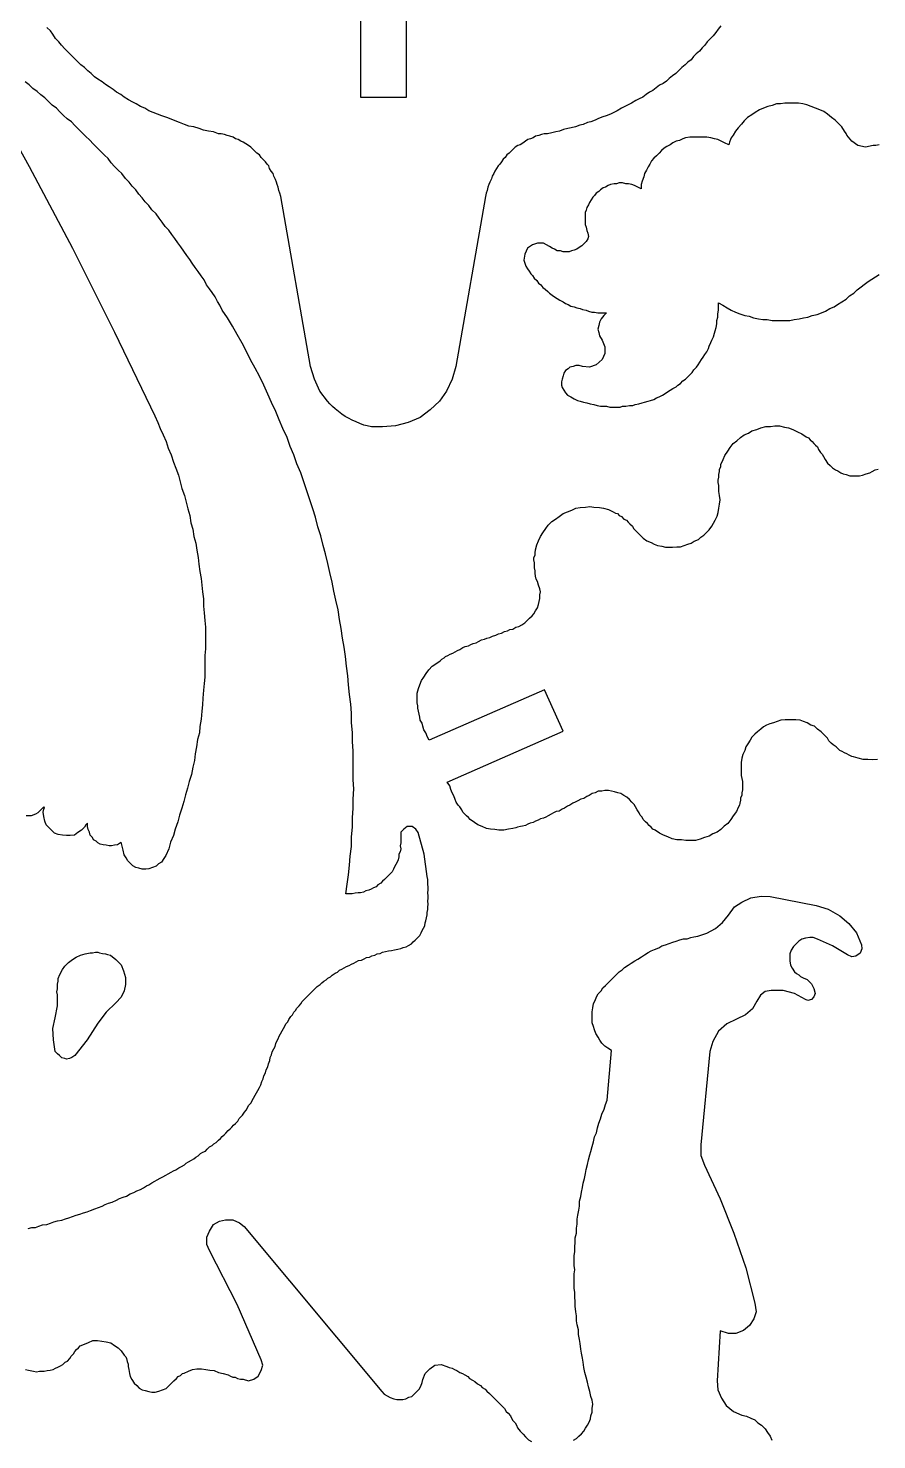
# Model space of a CAD drawing. Extents: x 2 to 225, y 2 to 117.
# Drawn here: x 175.9 to 203.87, y 28.96 to 75.49 of the extents above; entities that cross this region are included whole.
import ezdxf

# ---------------------------------------------------------------- set-up
doc = ezdxf.new("R2010")
doc.units = 0
doc.layers.add('DEFAULT_LAYER', color=1, linetype='CONTINUOUS')

msp = doc.modelspace()

# ---------------------------------------------------------------- linework, layer by layer
at = {"layer": 'DEFAULT_LAYER'}
for points in [[(186.856, 76.919), (186.856, 73.222), (188.369, 73.222), (188.369, 76.919)], [(198.732, 75.575), (198.648, 75.463), (198.564, 75.351), (198.48, 75.239), (198.396, 75.155), (198.284, 75.043), (198.199, 74.931), (198.115, 74.847), (198.031, 74.735), (197.919, 74.651), (197.835, 74.567), (197.751, 74.455), (197.639, 74.371), (197.555, 74.287), (197.443, 74.203), (197.331, 74.091), (197.247, 74.007), (197.135, 73.923), (197.023, 73.839), (196.939, 73.754), (196.827, 73.67), (196.715, 73.614), (196.603, 73.53), (196.491, 73.446), (196.379, 73.39), (196.267, 73.306), (196.155, 73.222), (196.043, 73.166), (195.931, 73.11), (195.791, 73.026), (195.679, 72.97), (195.567, 72.914), (195.455, 72.858), (195.315, 72.774), (195.203, 72.718), (195.091, 72.662), (194.951, 72.606), (194.839, 72.578), (194.699, 72.522), (194.586, 72.466), (194.446, 72.41), (194.334, 72.382), (194.194, 72.326), (194.082, 72.298), (193.942, 72.242), (193.802, 72.214), (193.69, 72.186), (193.55, 72.158), (193.41, 72.102), (193.298, 72.074), (193.158, 72.046), (193.018, 72.018), (192.906, 72.018), (192.822, 71.99), (192.738, 71.962), (192.626, 71.934), (192.542, 71.878), (192.458, 71.85), (192.374, 71.822), (192.29, 71.766), (192.206, 71.71), (192.122, 71.654), (192.038, 71.626), (191.954, 71.57), (191.898, 71.514), (191.814, 71.43), (191.758, 71.374), (191.674, 71.318), (191.618, 71.234), (191.562, 71.178), (191.506, 71.094), (191.45, 71.01), (191.394, 70.954), (191.338, 70.87), (191.282, 70.786), (191.254, 70.702), (191.198, 70.618), (191.17, 70.534), (191.114, 70.422), (191.086, 70.338), (191.057, 70.254), (191.029, 70.141), (191.001, 70.057), (190.973, 69.945), (189.993, 64.344), (189.881, 63.924), (189.685, 63.532), (189.461, 63.196), (189.153, 62.915), (188.817, 62.663), (188.425, 62.495), (188.005, 62.383), (187.585, 62.355), (187.473, 62.355), (187.332, 62.355), (187.22, 62.355), (187.08, 62.383), (186.968, 62.411), (186.828, 62.467), (186.716, 62.523), (186.576, 62.579), (186.464, 62.635), (186.352, 62.691), (186.24, 62.775), (186.128, 62.859), (186.016, 62.943), (185.932, 63.028), (185.848, 63.112), (185.764, 63.196), (185.512, 63.532), (185.344, 63.924), (185.204, 64.344), (184.224, 69.945), (184.196, 70.057), (184.168, 70.141), (184.14, 70.254), (184.112, 70.338), (184.084, 70.422), (184.056, 70.506), (184, 70.618), (183.972, 70.702), (183.916, 70.786), (183.86, 70.87), (183.831, 70.954), (183.775, 71.01), (183.719, 71.094), (183.635, 71.178), (183.579, 71.234), (183.523, 71.318), (183.439, 71.374), (183.383, 71.43), (183.299, 71.514), (183.243, 71.57), (183.159, 71.626), (183.075, 71.682), (182.991, 71.738), (182.907, 71.766), (182.823, 71.822), (182.739, 71.85), (182.655, 71.906), (182.543, 71.934), (182.459, 71.962), (182.375, 71.99), (182.263, 72.018), (182.179, 72.018), (182.179, 72.018), (182.011, 72.074), (181.843, 72.102), (181.675, 72.13), (181.535, 72.186), (181.367, 72.242), (181.199, 72.27), (181.059, 72.326), (180.891, 72.382), (180.751, 72.438), (180.611, 72.494), (180.471, 72.55), (180.303, 72.606), (180.162, 72.662), (180.022, 72.718), (179.882, 72.774), (179.742, 72.858), (179.602, 72.914), (179.462, 72.998), (179.35, 73.054), (179.21, 73.138), (179.07, 73.222), (178.958, 73.306), (178.818, 73.39), (178.706, 73.474), (178.566, 73.558), (178.454, 73.642), (178.342, 73.726), (178.202, 73.811), (178.09, 73.895), (177.978, 74.007), (177.866, 74.091), (177.754, 74.203), (177.642, 74.287), (177.53, 74.399), (177.418, 74.511), (177.306, 74.623), (177.222, 74.707), (177.11, 74.819), (176.998, 74.931), (176.914, 75.043), (176.802, 75.155), (176.718, 75.295), (176.633, 75.407), (176.521, 75.519)], [(174.455, 73.612), (175.94, 70.938), (177.366, 68.245), (178.752, 65.472), (180.079, 62.719), (180.178, 62.501), (180.257, 62.303), (180.356, 62.086), (180.455, 61.868), (180.515, 61.65), (180.614, 61.432), (180.693, 61.194), (180.772, 60.996), (180.851, 60.759), (180.911, 60.541), (180.97, 60.323), (181.05, 60.085), (181.109, 59.867), (181.168, 59.65), (181.228, 59.432), (181.267, 59.194), (181.327, 58.976), (181.366, 58.739), (181.426, 58.521), (181.465, 58.283), (181.505, 58.045), (181.525, 57.828), (181.564, 57.59), (181.604, 57.352), (181.624, 57.134), (181.644, 56.917), (181.683, 56.679), (181.683, 56.441), (181.703, 56.223), (181.723, 55.966), (181.743, 55.748), (181.743, 55.51), (181.743, 55.273), (181.743, 55.035), (181.723, 54.817), (181.723, 54.58), (181.723, 54.342), (181.723, 54.104), (181.703, 53.887), (181.683, 53.669), (181.663, 53.411), (181.644, 53.193), (181.624, 52.976), (181.604, 52.718), (181.564, 52.48), (181.545, 52.263), (181.485, 52.045), (181.446, 51.807), (181.406, 51.569), (181.386, 51.352), (181.327, 51.134), (181.287, 50.896), (181.208, 50.658), (181.149, 50.441), (181.089, 50.223), (181.03, 50.005), (180.97, 49.787), (180.891, 49.549), (180.832, 49.331), (180.752, 49.094), (180.693, 48.876), (180.594, 48.658), (180.535, 48.44), (180.436, 48.222), (180.376, 48.123), (180.297, 48.005), (180.198, 47.945), (180.119, 47.866), (180, 47.826), (179.881, 47.787), (179.782, 47.767), (179.663, 47.767), (179.544, 47.807), (179.445, 47.826), (179.346, 47.886), (179.267, 47.965), (179.188, 48.044), (179.128, 48.143), (179.069, 48.242), (179.029, 48.401), (178.97, 48.658), (178.95, 48.638), (178.851, 48.579), (178.752, 48.559), (178.653, 48.539), (178.574, 48.539), (178.475, 48.559), (178.376, 48.579), (178.277, 48.599), (178.198, 48.638), (178.138, 48.698), (178.059, 48.737), (178.019, 48.817), (177.94, 48.896), (177.92, 48.995), (177.881, 49.074), (177.861, 49.173), (177.861, 49.292), (177.802, 49.232), (177.762, 49.153), (177.663, 49.054), (177.544, 48.975), (177.425, 48.896), (177.287, 48.876), (177.168, 48.876), (177.029, 48.896), (176.891, 48.916), (176.772, 48.955), (176.673, 49.054), (176.593, 49.133), (176.494, 49.232), (176.455, 49.351), (176.415, 49.51), (176.395, 49.648), (176.415, 49.747), (176.435, 49.807), (176.415, 49.827), (176.395, 49.807), (176.336, 49.747), (176.277, 49.688), (176.217, 49.629), (176.138, 49.589), (175.999, 49.53), (175.841, 49.53)], [(175.9, 35.924), (176.019, 35.963), (176.138, 35.963), (176.257, 36.003), (176.376, 36.043), (176.514, 36.062), (176.633, 36.102), (176.752, 36.142), (176.871, 36.181), (177.009, 36.201), (177.128, 36.241), (177.247, 36.28), (177.366, 36.32), (177.485, 36.36), (177.604, 36.399), (177.722, 36.439), (177.841, 36.478), (177.96, 36.518), (178.099, 36.577), (178.217, 36.617), (178.336, 36.657), (178.435, 36.716), (178.554, 36.756), (178.673, 36.795), (178.812, 36.855), (178.911, 36.914), (179.029, 36.954), (179.148, 36.993), (179.267, 37.073), (179.386, 37.112), (179.485, 37.172), (179.604, 37.211), (179.703, 37.271), (179.802, 37.33), (179.881, 37.37), (179.98, 37.429), (180.079, 37.488), (180.158, 37.528), (180.257, 37.587), (180.337, 37.627), (180.436, 37.686), (180.515, 37.726), (180.614, 37.785), (180.693, 37.825), (180.772, 37.865), (180.871, 37.924), (180.95, 37.964), (181.05, 38.023), (181.109, 38.083), (181.188, 38.122), (181.287, 38.182), (181.366, 38.221), (181.426, 38.281), (181.505, 38.32), (181.584, 38.399), (181.663, 38.439), (181.743, 38.479), (181.802, 38.538), (181.881, 38.617), (181.961, 38.657), (182.02, 38.716), (182.099, 38.756), (182.178, 38.835), (182.238, 38.895), (182.297, 38.954), (182.357, 39.013), (182.416, 39.073), (182.495, 39.152), (182.555, 39.211), (182.614, 39.271), (182.673, 39.33), (182.733, 39.39), (182.812, 39.469), (182.852, 39.548), (182.911, 39.607), (182.971, 39.667), (183.03, 39.766), (183.089, 39.825), (183.129, 39.905), (183.169, 39.984), (183.248, 40.063), (183.287, 40.142), (183.327, 40.221), (183.386, 40.32), (183.426, 40.4), (183.466, 40.479), (183.525, 40.578), (183.565, 40.657), (183.604, 40.776), (183.644, 40.855), (183.664, 40.954), (183.723, 41.053), (183.743, 41.152), (183.802, 41.251), (183.822, 41.35), (183.862, 41.469), (183.882, 41.568), (183.921, 41.647), (183.941, 41.746), (184, 41.845), (184.04, 41.925), (184.06, 42.024), (184.099, 42.103), (184.139, 42.182), (184.179, 42.261), (184.218, 42.341), (184.278, 42.44), (184.317, 42.519), (184.357, 42.598), (184.396, 42.677), (184.456, 42.737), (184.495, 42.816), (184.555, 42.915), (184.614, 42.974), (184.654, 43.053), (184.713, 43.113), (184.753, 43.192), (184.832, 43.271), (184.892, 43.331), (184.931, 43.41), (184.991, 43.469), (185.05, 43.529), (185.109, 43.588), (185.189, 43.667), (185.248, 43.727), (185.307, 43.786), (185.367, 43.846), (185.426, 43.905), (185.525, 43.964), (185.585, 44.024), (185.644, 44.083), (185.723, 44.123), (185.783, 44.182), (185.862, 44.222), (185.921, 44.281), (186.02, 44.341), (186.1, 44.38), (186.159, 44.44), (186.238, 44.479), (186.317, 44.519), (186.397, 44.559), (186.476, 44.598), (186.555, 44.638), (186.634, 44.677), (186.714, 44.717), (186.793, 44.757), (186.892, 44.776), (186.971, 44.816), (187.05, 44.856), (187.149, 44.875), (187.229, 44.915), (187.328, 44.935), (187.407, 44.975), (187.506, 44.994), (187.585, 45.034), (187.684, 45.054), (187.783, 45.074), (187.882, 45.093), (187.981, 45.113), (188.08, 45.133), (188.179, 45.153), (188.258, 45.192), (188.357, 45.212), (188.437, 45.252), (188.536, 45.311), (188.595, 45.371), (188.654, 45.43), (188.714, 45.489), (188.773, 45.549), (188.813, 45.588), (188.852, 45.668), (188.892, 45.747), (188.932, 45.826), (188.971, 45.905), (188.991, 46.004), (189.011, 46.064), (189.031, 46.163), (189.051, 46.262), (189.051, 46.341), (189.07, 46.44), (189.07, 46.519), (189.09, 46.618), (189.07, 46.717), (189.09, 46.816), (189.09, 46.896), (189.07, 46.995), (189.09, 47.094), (189.09, 47.173), (189.07, 47.272), (189.07, 47.351), (189.07, 47.43), (189.051, 47.529), (188.951, 48.262), (188.753, 48.975), (188.674, 49.094), (188.555, 49.173), (188.397, 49.173), (188.278, 49.094), (188.179, 48.995), (188.179, 48.836), (188.179, 48.718), (188.179, 48.638), (188.159, 48.539), (188.179, 48.44), (188.159, 48.341), (188.12, 48.262), (188.12, 48.183), (188.1, 48.084), (188.06, 48.005), (188.021, 47.925), (187.981, 47.846), (187.941, 47.767), (187.902, 47.688), (187.823, 47.609), (187.763, 47.549), (187.704, 47.49), (187.644, 47.43), (187.585, 47.371), (187.526, 47.311), (187.427, 47.252), (187.367, 47.193), (187.288, 47.153), (187.209, 47.113), (187.129, 47.074), (187.03, 47.054), (186.951, 47.014), (186.852, 46.995), (186.773, 46.995), (186.674, 46.975), (186.575, 46.955), (186.496, 46.955), (186.377, 46.955), (186.417, 47.272), (186.456, 47.589), (186.496, 47.906), (186.516, 48.203), (186.555, 48.52), (186.555, 48.836), (186.595, 49.153), (186.595, 49.47), (186.615, 49.767), (186.615, 50.084), (186.634, 50.421), (186.615, 50.718), (186.615, 51.035), (186.615, 51.352), (186.615, 51.668), (186.595, 51.965), (186.595, 52.282), (186.555, 52.599), (186.555, 52.916), (186.535, 53.213), (186.496, 53.53), (186.456, 53.847), (186.436, 54.144), (186.397, 54.461), (186.357, 54.778), (186.317, 55.095), (186.258, 55.392), (186.218, 55.709), (186.159, 56.006), (186.119, 56.322), (186.04, 56.639), (185.981, 56.936), (185.921, 57.233), (185.842, 57.55), (185.783, 57.847), (185.704, 58.164), (185.624, 58.442), (185.545, 58.758), (185.446, 59.055), (185.367, 59.372), (185.288, 59.65), (185.189, 59.947), (185.09, 60.244), (184.991, 60.541), (184.892, 60.838), (184.753, 61.135), (184.654, 61.432), (184.535, 61.709), (184.436, 62.006), (184.297, 62.303), (184.179, 62.581), (184.06, 62.858), (183.921, 63.155), (183.802, 63.432), (183.664, 63.729), (183.525, 64.026), (183.386, 64.284), (183.228, 64.561), (183.089, 64.858), (182.951, 65.116), (182.792, 65.393), (182.634, 65.67), (182.475, 65.947), (182.297, 66.205), (182.218, 66.363), (182.139, 66.482), (182.06, 66.641), (181.961, 66.779), (181.881, 66.898), (181.782, 67.037), (181.703, 67.195), (181.604, 67.334), (181.505, 67.472), (181.406, 67.611), (181.307, 67.75), (181.228, 67.868), (181.129, 68.007), (181.03, 68.146), (180.931, 68.284), (180.832, 68.423), (180.733, 68.562), (180.634, 68.7), (180.535, 68.839), (180.416, 68.958), (180.317, 69.096), (180.218, 69.235), (180.119, 69.374), (179.98, 69.512), (179.881, 69.651), (179.762, 69.77), (179.663, 69.908), (179.544, 70.027), (179.445, 70.166), (179.327, 70.285), (179.227, 70.423), (179.109, 70.542), (178.99, 70.701), (178.871, 70.819), (178.752, 70.938), (178.633, 71.057), (178.534, 71.196), (178.416, 71.314), (178.297, 71.433), (178.178, 71.552), (178.059, 71.671), (177.92, 71.81), (177.802, 71.928), (177.683, 72.047), (177.564, 72.166), (177.445, 72.285), (177.326, 72.404), (177.188, 72.503), (177.069, 72.622), (176.95, 72.74), (176.831, 72.859), (176.693, 72.958), (176.574, 73.077), (176.455, 73.196), (176.316, 73.295), (176.197, 73.414), (176.059, 73.513), (175.94, 73.632), (175.801, 73.731)], [(203.951, 71.656), (203.839, 71.628), (203.754, 71.628), (203.502, 71.572), (203.25, 71.628), (203.054, 71.768), (202.886, 71.964), (202.858, 72.02), (202.802, 72.104), (202.718, 72.244), (202.606, 72.356), (202.494, 72.468), (202.382, 72.552), (202.242, 72.664), (202.13, 72.748), (201.99, 72.804), (201.85, 72.86), (201.71, 72.917), (201.57, 72.973), (201.43, 73.001), (201.29, 73.029), (201.122, 73.029), (200.982, 73.029), (200.842, 73.029), (200.702, 73.001), (200.562, 73.001), (200.422, 72.945), (200.282, 72.917), (200.141, 72.86), (200.001, 72.804), (199.861, 72.72), (199.749, 72.636), (199.609, 72.552), (199.497, 72.44), (199.413, 72.328), (199.301, 72.216), (199.217, 72.104), (199.133, 71.964), (199.077, 71.88), (199.049, 71.824), (199.021, 71.74), (198.993, 71.656), (198.853, 71.712), (198.741, 71.768), (198.629, 71.824), (198.517, 71.852), (198.405, 71.88), (198.265, 71.908), (198.153, 71.908), (198.041, 71.908), (197.929, 71.908), (197.817, 71.908), (197.705, 71.908), (197.565, 71.88), (197.481, 71.852), (197.369, 71.796), (197.257, 71.768), (197.145, 71.712), (197.061, 71.656), (196.949, 71.6), (196.865, 71.544), (196.781, 71.46), (196.697, 71.376), (196.612, 71.292), (196.528, 71.208), (196.444, 71.124), (196.388, 71.012), (196.332, 70.928), (196.276, 70.816), (196.22, 70.704), (196.192, 70.592), (196.136, 70.452), (196.108, 70.34), (196.108, 70.2), (195.996, 70.256), (195.884, 70.312), (195.8, 70.34), (195.688, 70.368), (195.604, 70.368), (195.492, 70.396), (195.38, 70.396), (195.296, 70.368), (195.212, 70.368), (195.1, 70.34), (195.016, 70.312), (194.932, 70.256), (194.848, 70.228), (194.764, 70.172), (194.708, 70.116), (194.624, 70.06), (194.568, 69.976), (194.512, 69.92), (194.456, 69.836), (194.4, 69.752), (194.372, 69.668), (194.316, 69.584), (194.288, 69.5), (194.26, 69.416), (194.26, 69.304), (194.26, 69.219), (194.26, 69.135), (194.26, 69.023), (194.288, 68.939), (194.316, 68.827), (194.344, 68.743), (194.372, 68.631), (194.344, 68.547), (194.288, 68.463), (194.204, 68.379), (194.148, 68.323), (194.064, 68.267), (193.98, 68.211), (193.896, 68.183), (193.812, 68.155), (193.728, 68.127), (193.616, 68.127), (193.532, 68.127), (193.448, 68.155), (193.336, 68.155), (193.252, 68.211), (193.168, 68.239), (193.084, 68.295), (192.887, 68.407), (192.691, 68.407), (192.523, 68.351), (192.355, 68.239), (192.271, 68.043), (192.243, 67.847), (192.299, 67.651), (192.355, 67.567), (192.411, 67.483), (192.467, 67.399), (192.523, 67.343), (192.579, 67.259), (192.663, 67.175), (192.719, 67.091), (192.803, 67.035), (192.859, 66.951), (192.943, 66.895), (193.028, 66.811), (193.084, 66.755), (193.168, 66.699), (193.252, 66.643), (193.336, 66.587), (193.42, 66.531), (193.532, 66.475), (193.616, 66.419), (193.7, 66.391), (193.784, 66.335), (193.896, 66.307), (193.98, 66.279), (194.092, 66.251), (194.176, 66.223), (194.288, 66.195), (194.372, 66.167), (194.484, 66.139), (194.568, 66.139), (194.68, 66.111), (194.764, 66.111), (194.876, 66.111), (194.96, 66.111), (194.876, 66.027), (194.792, 65.915), (194.736, 65.803), (194.708, 65.691), (194.68, 65.578), (194.708, 65.466), (194.736, 65.354), (194.82, 65.214), (194.904, 64.99), (194.904, 64.766), (194.82, 64.57), (194.624, 64.402), (194.4, 64.318), (194.176, 64.346), (194.064, 64.374), (193.952, 64.374), (193.868, 64.346), (193.756, 64.318), (193.7, 64.262), (193.616, 64.206), (193.56, 64.122), (193.532, 64.038), (193.504, 63.926), (193.476, 63.842), (193.476, 63.73), (193.504, 63.646), (193.56, 63.562), (193.616, 63.478), (193.672, 63.394), (193.784, 63.338), (193.896, 63.282), (194.008, 63.226), (194.092, 63.198), (194.204, 63.17), (194.316, 63.142), (194.428, 63.114), (194.54, 63.086), (194.652, 63.058), (194.764, 63.03), (194.876, 63.03), (194.96, 63.03), (195.072, 63.002), (195.184, 63.002), (195.296, 63.002), (195.408, 63.002), (195.492, 63.03), (195.604, 63.03), (195.716, 63.058), (195.828, 63.058), (195.912, 63.086), (196.024, 63.114), (196.136, 63.142), (196.22, 63.17), (196.332, 63.198), (196.416, 63.226), (196.528, 63.254), (196.612, 63.31), (196.697, 63.338), (196.809, 63.394), (196.893, 63.45), (196.977, 63.506), (197.061, 63.562), (197.145, 63.618), (197.257, 63.674), (197.313, 63.73), (197.397, 63.786), (197.481, 63.87), (197.565, 63.926), (197.649, 64.01), (197.705, 64.066), (197.789, 64.15), (197.845, 64.234), (197.929, 64.318), (197.985, 64.402), (198.041, 64.486), (198.097, 64.57), (198.153, 64.654), (198.209, 64.738), (198.265, 64.822), (198.321, 64.934), (198.349, 65.018), (198.405, 65.13), (198.433, 65.214), (198.489, 65.326), (198.517, 65.438), (198.545, 65.522), (198.573, 65.634), (198.601, 65.747), (198.601, 65.859), (198.629, 65.971), (198.629, 66.083), (198.657, 66.195), (198.657, 66.307), (198.657, 66.447), (198.797, 66.363), (198.937, 66.279), (199.077, 66.195), (199.217, 66.139), (199.357, 66.083), (199.525, 66.027), (199.665, 65.999), (199.805, 65.943), (199.973, 65.915), (200.113, 65.887), (200.254, 65.887), (200.422, 65.859), (200.562, 65.859), (200.702, 65.859), (200.87, 65.859), (201.01, 65.859), (201.15, 65.887), (201.318, 65.915), (201.458, 65.943), (201.598, 65.971), (201.738, 66.027), (201.906, 66.055), (202.046, 66.111), (202.186, 66.167), (202.326, 66.251), (202.466, 66.307), (202.578, 66.391), (202.718, 66.475), (202.858, 66.559), (202.97, 66.671), (203.11, 66.755), (203.222, 66.867), (203.586, 67.147), (203.951, 67.371)], [(203.896, 51.392), (203.718, 51.372), (203.579, 51.392), (203.421, 51.392), (203.262, 51.431), (203.104, 51.471), (203.044, 51.491), (202.965, 51.53), (202.886, 51.57), (202.807, 51.609), (202.728, 51.649), (202.648, 51.689), (202.589, 51.748), (202.529, 51.807), (202.43, 51.867), (202.371, 51.926), (202.292, 52.006), (202.252, 52.085), (202.133, 52.204), (202.034, 52.303), (201.916, 52.382), (201.817, 52.481), (201.698, 52.52), (201.579, 52.6), (201.46, 52.639), (201.341, 52.679), (201.203, 52.699), (201.084, 52.699), (200.965, 52.699), (200.846, 52.699), (200.707, 52.679), (200.589, 52.639), (200.47, 52.6), (200.351, 52.56), (200.232, 52.52), (200.133, 52.461), (200.054, 52.382), (199.935, 52.303), (199.856, 52.223), (199.757, 52.124), (199.697, 52.025), (199.618, 51.907), (199.559, 51.807), (199.519, 51.689), (199.46, 51.55), (199.42, 51.431), (199.4, 51.293), (199.4, 51.134), (199.4, 51.015), (199.4, 50.857), (199.42, 50.758), (199.44, 50.659), (199.44, 50.58), (199.44, 50.461), (199.44, 50.382), (199.42, 50.283), (199.42, 50.203), (199.381, 50.124), (199.381, 50.045), (199.361, 49.946), (199.341, 49.886), (199.301, 49.807), (199.242, 49.669), (199.143, 49.53), (199.064, 49.411), (198.965, 49.273), (198.846, 49.193), (198.727, 49.074), (198.608, 48.995), (198.47, 48.936), (198.351, 48.857), (198.192, 48.817), (198.054, 48.758), (197.895, 48.718), (197.737, 48.718), (197.578, 48.718), (197.44, 48.738), (197.281, 48.738), (197.123, 48.777), (196.984, 48.837), (196.846, 48.896), (196.707, 48.956), (196.568, 49.055), (196.489, 49.094), (196.43, 49.154), (196.37, 49.213), (196.311, 49.273), (196.251, 49.332), (196.172, 49.411), (196.133, 49.49), (196.073, 49.55), (196.034, 49.629), (195.974, 49.728), (195.915, 49.827), (195.875, 49.906), (195.796, 49.985), (195.717, 50.065), (195.638, 50.144), (195.538, 50.203), (195.439, 50.263), (195.34, 50.283), (195.222, 50.322), (195.123, 50.342), (195.024, 50.362), (194.905, 50.362), (194.806, 50.342), (194.687, 50.342), (194.588, 50.283), (194.489, 50.263), (194.39, 50.203), (194.311, 50.164), (194.212, 50.104), (194.113, 50.084), (194.014, 50.025), (193.934, 49.985), (193.855, 49.946), (193.756, 49.886), (193.677, 49.847), (193.578, 49.787), (193.499, 49.748), (193.4, 49.688), (193.301, 49.669), (193.221, 49.629), (193.142, 49.589), (193.043, 49.53), (192.964, 49.49), (192.885, 49.451), (192.786, 49.431), (192.706, 49.391), (192.627, 49.352), (192.548, 49.312), (192.449, 49.292), (192.37, 49.253), (192.291, 49.213), (192.192, 49.193), (192.132, 49.173), (192.033, 49.154), (191.974, 49.134), (191.875, 49.114), (191.736, 49.094), (191.578, 49.055), (191.419, 49.055), (191.281, 49.074), (191.142, 49.094), (191.003, 49.114), (190.865, 49.173), (190.726, 49.233), (190.607, 49.312), (190.469, 49.411), (190.409, 49.471), (190.35, 49.53), (190.29, 49.589), (190.231, 49.649), (190.191, 49.728), (190.132, 49.827), (190.072, 49.886), (190.013, 49.985), (189.973, 50.065), (189.934, 50.184), (189.874, 50.283), (189.835, 50.401), (189.795, 50.52), (189.716, 50.639), (193.538, 52.322), (192.924, 53.689), (189.122, 52.025), (189.062, 52.124), (189.003, 52.263), (188.944, 52.362), (188.904, 52.481), (188.884, 52.58), (188.825, 52.679), (188.805, 52.778), (188.785, 52.877), (188.765, 52.976), (188.746, 53.075), (188.746, 53.154), (188.726, 53.253), (188.726, 53.332), (188.726, 53.412), (188.726, 53.57), (188.765, 53.729), (188.805, 53.847), (188.864, 53.986), (188.944, 54.105), (189.023, 54.224), (189.102, 54.342), (189.221, 54.461), (189.34, 54.54), (189.478, 54.64), (189.538, 54.699), (189.617, 54.739), (189.657, 54.778), (189.736, 54.818), (189.815, 54.857), (189.894, 54.897), (189.973, 54.937), (190.053, 54.976), (190.132, 55.016), (190.231, 55.075), (190.31, 55.115), (190.409, 55.135), (190.488, 55.174), (190.568, 55.214), (190.667, 55.234), (190.746, 55.273), (190.845, 55.333), (190.944, 55.352), (191.023, 55.392), (191.122, 55.412), (191.201, 55.452), (191.32, 55.491), (191.399, 55.531), (191.498, 55.551), (191.597, 55.61), (191.696, 55.63), (191.776, 55.669), (191.875, 55.689), (191.974, 55.749), (192.073, 55.768), (192.172, 55.828), (192.271, 55.887), (192.35, 55.966), (192.429, 56.046), (192.508, 56.125), (192.568, 56.184), (192.627, 56.283), (192.687, 56.382), (192.726, 56.501), (192.746, 56.6), (192.766, 56.699), (192.766, 56.818), (192.786, 56.917), (192.766, 57.016), (192.726, 57.135), (192.687, 57.254), (192.687, 57.254), (192.647, 57.333), (192.627, 57.432), (192.607, 57.531), (192.607, 57.61), (192.588, 57.709), (192.588, 57.788), (192.588, 57.868), (192.568, 57.967), (192.568, 58.046), (192.607, 58.125), (192.607, 58.204), (192.627, 58.303), (192.667, 58.462), (192.726, 58.6), (192.786, 58.739), (192.865, 58.858), (192.964, 58.997), (193.043, 59.115), (193.162, 59.234), (193.281, 59.313), (193.4, 59.393), (193.538, 59.492), (193.677, 59.551), (193.816, 59.61), (193.954, 59.67), (194.093, 59.69), (194.271, 59.709), (194.41, 59.729), (194.548, 59.709), (194.727, 59.69), (194.865, 59.67), (195.024, 59.63), (195.182, 59.551), (195.261, 59.511), (195.321, 59.492), (195.38, 59.432), (195.459, 59.393), (195.538, 59.313), (195.618, 59.274), (195.677, 59.214), (195.737, 59.155), (195.816, 59.076), (195.855, 58.997), (195.974, 58.878), (196.073, 58.779), (196.172, 58.68), (196.291, 58.6), (196.43, 58.541), (196.529, 58.482), (196.648, 58.442), (196.786, 58.422), (196.905, 58.383), (197.024, 58.383), (197.143, 58.383), (197.281, 58.402), (197.4, 58.402), (197.519, 58.442), (197.638, 58.482), (197.757, 58.521), (197.856, 58.581), (197.994, 58.64), (198.073, 58.719), (198.172, 58.779), (198.272, 58.878), (198.351, 58.957), (198.43, 59.076), (198.489, 59.175), (198.549, 59.274), (198.608, 59.412), (198.648, 59.531), (198.668, 59.67), (198.687, 59.808), (198.707, 59.947), (198.687, 60.086), (198.668, 60.224), (198.668, 60.343), (198.668, 60.422), (198.648, 60.521), (198.648, 60.601), (198.668, 60.7), (198.668, 60.779), (198.687, 60.878), (198.687, 60.957), (198.727, 61.036), (198.727, 61.116), (198.806, 61.274), (198.866, 61.413), (198.965, 61.551), (199.044, 61.67), (199.143, 61.809), (199.262, 61.888), (199.381, 62.007), (199.499, 62.086), (199.638, 62.145), (199.757, 62.225), (199.915, 62.264), (200.054, 62.324), (200.212, 62.363), (200.371, 62.363), (200.509, 62.383), (200.668, 62.383), (200.826, 62.343), (200.965, 62.324), (201.104, 62.264), (201.262, 62.185), (201.401, 62.126), (201.539, 62.027), (201.618, 61.987), (201.678, 61.928), (201.737, 61.868), (201.797, 61.809), (201.856, 61.749), (201.916, 61.69), (201.955, 61.611), (202.015, 61.512), (202.074, 61.452), (202.114, 61.373), (202.173, 61.274), (202.252, 61.155), (202.331, 61.076), (202.411, 60.997), (202.51, 60.937), (202.589, 60.898), (202.688, 60.838), (202.767, 60.799), (202.866, 60.779), (202.985, 60.739), (203.064, 60.739), (203.183, 60.739), (203.302, 60.739), (203.401, 60.759), (203.52, 60.799), (203.639, 60.838), (203.718, 60.878), (203.817, 60.937), (203.916, 60.957)], [(193.876, 28.943), (193.975, 29.003), (194.054, 29.082), (194.134, 29.161), (194.213, 29.24), (194.272, 29.339), (194.332, 29.438), (194.391, 29.537), (194.431, 29.656), (194.45, 29.755), (194.49, 29.874), (194.49, 29.993), (194.51, 30.131), (194.49, 30.27), (194.45, 30.389), (194.411, 30.547), (194.371, 30.706), (194.332, 30.864), (194.292, 31.023), (194.252, 31.181), (194.213, 31.34), (194.193, 31.518), (194.173, 31.656), (194.134, 31.815), (194.114, 31.953), (194.094, 32.132), (194.074, 32.27), (194.035, 32.429), (194.035, 32.587), (193.995, 32.746), (193.975, 32.884), (193.975, 33.043), (193.955, 33.181), (193.935, 33.36), (193.935, 33.518), (193.916, 33.657), (193.916, 33.815), (193.896, 33.954), (193.896, 34.112), (193.896, 34.271), (193.896, 34.429), (193.916, 34.568), (193.896, 34.706), (193.896, 34.865), (193.896, 35.023), (193.916, 35.162), (193.916, 35.32), (193.935, 35.459), (193.935, 35.617), (193.975, 35.776), (193.975, 35.934), (193.995, 36.073), (193.995, 36.231), (194.015, 36.37), (194.054, 36.528), (194.074, 36.667), (194.074, 36.825), (194.114, 36.984), (194.134, 37.122), (194.173, 37.281), (194.193, 37.42), (194.233, 37.578), (194.272, 37.736), (194.292, 37.875), (194.332, 38.033), (194.371, 38.192), (194.411, 38.35), (194.45, 38.469), (194.49, 38.628), (194.53, 38.786), (194.569, 38.944), (194.629, 39.083), (194.668, 39.242), (194.708, 39.4), (194.767, 39.539), (194.807, 39.697), (194.886, 39.855), (194.926, 40.014), (194.985, 40.153), (195.124, 41.796), (195.005, 41.876), (194.906, 41.935), (194.807, 42.034), (194.747, 42.133), (194.688, 42.232), (194.609, 42.351), (194.569, 42.47), (194.53, 42.588), (194.49, 42.707), (194.49, 42.826), (194.49, 42.945), (194.49, 43.064), (194.51, 43.202), (194.53, 43.341), (194.589, 43.44), (194.629, 43.559), (194.688, 43.658), (194.787, 43.757), (194.846, 43.856), (194.926, 43.935), (195.025, 44.034), (195.104, 44.113), (195.203, 44.212), (195.282, 44.292), (195.381, 44.391), (195.48, 44.45), (195.559, 44.529), (195.678, 44.609), (195.777, 44.668), (195.896, 44.747), (195.995, 44.807), (196.114, 44.886), (196.213, 44.945), (196.332, 45.024), (196.431, 45.084), (196.55, 45.123), (196.688, 45.183), (196.787, 45.242), (196.906, 45.282), (197.025, 45.321), (197.144, 45.361), (197.263, 45.401), (197.381, 45.44), (197.5, 45.48), (197.619, 45.48), (197.738, 45.52), (197.837, 45.539), (197.976, 45.559), (198.273, 45.658), (198.55, 45.817), (198.788, 46.015), (198.986, 46.252), (199.184, 46.53), (199.421, 46.688), (199.718, 46.827), (200.055, 46.886), (200.352, 46.866), (201.877, 46.569), (202.273, 46.45), (202.649, 46.233), (202.947, 45.975), (203.204, 45.678), (203.362, 45.282), (203.382, 45.143), (203.323, 45.005), (203.184, 44.906), (203.046, 44.886), (202.907, 44.945), (202.412, 45.242), (201.917, 45.46), (201.917, 45.46), (201.778, 45.52), (201.659, 45.52), (201.521, 45.5), (201.402, 45.46), (201.303, 45.401), (201.204, 45.302), (201.125, 45.222), (201.045, 45.104), (201.006, 44.985), (201.006, 44.866), (201.006, 44.747), (201.025, 44.609), (201.085, 44.51), (201.164, 44.391), (201.224, 44.331), (201.303, 44.292), (201.362, 44.232), (201.441, 44.193), (201.58, 44.133), (201.719, 43.995), (201.798, 43.836), (201.837, 43.678), (201.798, 43.559), (201.719, 43.48), (201.6, 43.44), (201.521, 43.48), (201.164, 43.678), (200.788, 43.777), (200.392, 43.777), (200.194, 43.737), (200.035, 43.618), (199.916, 43.42), (199.778, 43.163), (199.54, 42.965), (199.243, 42.826), (198.926, 42.668), (198.649, 42.43), (198.471, 42.093), (198.372, 41.757), (198.075, 38.687), (198.075, 38.331), (198.193, 38.014), (198.708, 36.905), (199.164, 35.776), (199.56, 34.627), (199.857, 33.459), (199.897, 33.181), (199.817, 32.944), (199.679, 32.726), (199.481, 32.567), (199.223, 32.468), (198.986, 32.468), (198.708, 32.548), (198.609, 30.904), (198.629, 30.607), (198.748, 30.329), (198.906, 30.092), (199.144, 29.894), (199.421, 29.775), (199.58, 29.735), (199.718, 29.676), (199.857, 29.617), (199.956, 29.518), (200.075, 29.438), (200.194, 29.319), (200.273, 29.201), (200.352, 29.082), (200.412, 28.943)], [(175.814, 31.28), (175.913, 31.26), (175.973, 31.241), (176.072, 31.221), (176.171, 31.201), (176.27, 31.221), (176.349, 31.221), (176.428, 31.221), (176.527, 31.241), (176.626, 31.26), (176.725, 31.28), (176.805, 31.32), (176.884, 31.359), (176.963, 31.399), (177.042, 31.439), (177.121, 31.518), (177.201, 31.557), (177.28, 31.637), (177.32, 31.716), (177.399, 31.795), (177.438, 31.874), (177.498, 31.934), (177.557, 31.993), (177.617, 32.052), (177.755, 32.112), (177.894, 32.171), (178.032, 32.231), (178.191, 32.231), (178.33, 32.211), (178.468, 32.191), (178.627, 32.152), (178.745, 32.072), (178.864, 31.993), (178.963, 31.894), (179.062, 31.755), (179.122, 31.696), (179.142, 31.637), (179.161, 31.538), (179.201, 31.458), (179.201, 31.379), (179.221, 31.28), (179.241, 31.141), (179.26, 31.042), (179.32, 30.943), (179.399, 30.825), (179.478, 30.745), (179.557, 30.666), (179.656, 30.607), (179.755, 30.587), (179.874, 30.547), (179.973, 30.528), (180.092, 30.528), (180.211, 30.567), (180.33, 30.607), (180.449, 30.646), (180.548, 30.745), (180.647, 30.844), (180.706, 30.904), (180.785, 30.983), (180.845, 31.042), (180.924, 31.082), (180.983, 31.141), (181.043, 31.161), (181.181, 31.221), (181.32, 31.28), (181.459, 31.3), (181.617, 31.3), (181.756, 31.28), (181.894, 31.26), (182.033, 31.241), (182.172, 31.181), (182.33, 31.141), (182.488, 31.102), (182.568, 31.062), (182.647, 31.023), (182.726, 31.023), (182.805, 30.983), (182.904, 30.963), (182.984, 30.963), (183.162, 30.904), (183.34, 30.963), (183.479, 31.062), (183.578, 31.241), (183.637, 31.419), (183.578, 31.597), (182.786, 33.419), (181.875, 35.201), (181.795, 35.399), (181.795, 35.637), (181.875, 35.835), (182.013, 36.053), (182.211, 36.172), (182.409, 36.211), (182.647, 36.211), (182.865, 36.112), (183.023, 35.994), (187.558, 30.547), (187.638, 30.468), (187.737, 30.409), (187.836, 30.349), (187.955, 30.31), (188.054, 30.29), (188.133, 30.29), (188.252, 30.29), (188.351, 30.31), (188.45, 30.369), (188.549, 30.389), (188.628, 30.468), (188.707, 30.547), (188.786, 30.627), (188.846, 30.726), (188.885, 30.844), (188.905, 30.943), (188.984, 31.141), (189.143, 31.3), (189.301, 31.419), (189.519, 31.439), (189.697, 31.379), (189.777, 31.34), (189.876, 31.32), (189.955, 31.28), (190.034, 31.241), (190.133, 31.181), (190.212, 31.141), (190.291, 31.102), (190.39, 31.042), (190.45, 30.983), (190.549, 30.924), (190.628, 30.884), (190.707, 30.805), (190.806, 30.745), (190.866, 30.686), (190.965, 30.627), (191.024, 30.567), (191.103, 30.488), (191.183, 30.409), (191.242, 30.349), (191.321, 30.27), (191.401, 30.191), (191.46, 30.131), (191.539, 30.052), (191.599, 29.993), (191.658, 29.894), (191.717, 29.834), (191.797, 29.755), (191.836, 29.676), (191.876, 29.597), (191.955, 29.518), (191.995, 29.438), (192.034, 29.359), (192.113, 29.24), (192.212, 29.141), (192.292, 29.062), (192.391, 28.963), (192.49, 28.904)]]:
    msp.add_lwpolyline(points, dxfattribs=at)
msp.add_lwpolyline([(178.614, 44.935), (178.792, 44.796), (178.97, 44.618), (179.049, 44.42), (179.109, 44.202), (179.109, 43.964), (179.069, 43.766), (178.97, 43.549), (178.792, 43.37), (178.475, 43.053), (178.198, 42.697), (177.841, 42.142), (177.445, 41.628), (177.346, 41.568), (177.267, 41.529), (177.168, 41.509), (177.108, 41.529), (177.009, 41.548), (176.93, 41.628), (176.871, 41.687), (176.792, 41.766), (176.732, 42.142), (176.712, 42.519), (176.792, 42.875), (176.871, 43.271), (176.871, 43.628), (176.851, 43.727), (176.871, 43.826), (176.871, 43.905), (176.871, 43.984), (176.891, 44.083), (176.891, 44.163), (176.95, 44.301), (177.029, 44.46), (177.108, 44.578), (177.227, 44.697), (177.366, 44.796), (177.485, 44.875), (177.623, 44.935), (177.782, 44.975), (177.94, 45.014), (178.019, 45.014), (178.118, 45.034), (178.198, 45.034), (178.257, 45.014), (178.356, 44.994), (178.455, 44.975), (178.515, 44.955), (178.614, 44.935)], close=True, dxfattribs=at)

doc.saveas('drawing.dxf')
